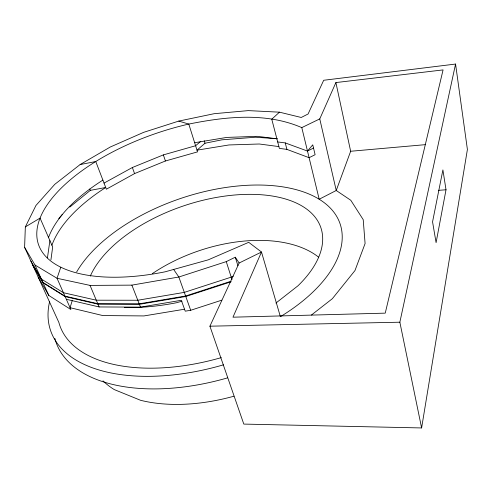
<?xml version="1.0" encoding="UTF-8"?>
<svg xmlns="http://www.w3.org/2000/svg" width="492" height="492" viewBox="0 0 492 492"><rect width="100%" height="100%" fill="white"/><g stroke="black" fill="none" stroke-linecap="round" stroke-linejoin="round"><path stroke-width="0.74" d="M221.295 357.616A155.712 82.668 -18.6 0 1 58.88 322.463L24.6 247.304L25.344 226.91L35.953 205.465L54.79 184.322L80.128 164.556L110.282 147.01L143.67 132.336L178.78 121.081L214.149 113.701L248.257 110.614L279.474 112.17L301.239 117.477L308.09 113.99L323.693 80.27L455.561 64.052L467.4 149.463L421.613 427.948L243.804 424.086L209.912 326.19L239.143 263.017L261.492 252.027L280.212 316.079M50.934 259.813L52.675 246.972L40.073 218.104L25.344 226.91M47.447 257.851L49.895 240.606M446.016 189.777L436.084 242.642L432.56 221.837L442.905 169.9L446.016 189.777L438.52 190.33M421.613 427.948L399.855 322.205L455.561 64.052M72.226 300.606L70.067 307.697L102.766 315.557L143.941 315.932L184.537 309.216M60.78 267.248L57.029 278.281L70.885 309.542L48.831 295.471L38.13 276.965M335.895 82.57L350.655 151.265L336.239 190.49L319.191 199.242L301.787 127.612C266.061 112.17 225.877 116.598 188.787 124.076A149.919 68.253 -18.3 0 0 37.257 228.14A149.919 68.253 -18.3 0 0 165.183 271.799L208.245 259.844L248.712 242.322L261.492 252.027L232.974 317.192L385.242 313.14L443.077 69.907L335.895 82.57L319.763 118.904L336.239 190.49L350.79 200.275L363.213 219.653L365.095 243.534L354.966 270.563L332.328 298.718L311.405 315.04M58.812 218.614L62.244 214.524M277.691 141.942L285.243 142.914L307.482 151.056L312.752 144.826L315.114 154.703L309.093 157.692L286.904 149.383L279.37 148.375L271.762 119.218L279.474 112.17M277.377 138.756L255.557 137.219L221.898 139.826L204.992 143.246L197.003 150.171L228.989 144.956L259.327 144.002L278.902 146.591M200.767 141.302L195.607 145.737L163.362 154.894L132.366 167.514L104.033 183.092M69.784 207.089L90.313 190.355L105.725 187.501A147.028 71.032 -18.4 0 0 51.906 245.207M275.932 303.054L297.924 285.834A122.889 64.47 -18.6 0 0 257.248 194.506A122.889 64.47 -18.6 0 0 90.307 276.104M178.78 121.081L188.787 124.076L197.538 151.874L165.423 160.989L134.562 173.596L106.377 189.199L95.768 161.548L80.128 164.556M233.269 276.129L231.215 277.144L184.315 292.377L137.797 300.249L96.291 300.2L63.425 292.715L41.377 279.069L30.842 260.981M307.482 151.056L313.527 148.074M24.6 247.304L34.993 265.016L57.029 278.281L90.048 285.403L131.874 285.132L178.842 277.008L226.265 261.621L235.274 257.211L239.143 263.017M301.787 127.612L319.763 118.904M66.34 299.29L99.132 306.947L140.497 307.137L181.32 300.298L185.238 311.178L190.693 310.28L221.794 300.163M230.92 281.283L185.607 296.006L139.199 303.822L97.76 303.693L64.938 296.123L42.884 282.39L32.312 264.216M231.08 281.781L185.785 296.498L139.39 304.308L97.963 304.173L65.141 296.584L43.093 282.838L32.515 264.659M181.985 301.215L176.462 302.74A147.022 71.039 -18.4 0 1 124.427 307.512M194.66 142.729L226.781 137.416L257.23 136.327L276.873 138.793M350.655 151.265L425.451 144.648M209.912 326.19L399.855 322.205M173.651 269.45L178.842 277.008L190.693 310.28M34.993 265.016L48.831 295.471M90.048 285.403L99.132 306.947M89.784 189.014L90.313 190.355M131.874 285.132L140.497 307.137M132.366 167.514L134.562 173.596M163.362 154.894L165.423 160.989M226.265 261.621L231.99 279.585M235.274 257.211L237.913 265.686M204.217 140.724L204.992 143.246M285.243 142.914L286.904 149.383M152.366 273.595A118.689 67.865 -18.7 0 1 318.484 257.07M233.909 396.214A137.705 78.898 -18.7 0 1 140.546 400.285L114.236 389.572A137.705 78.898 -18.7 0 1 102.988 380.851M76.672 271.935A142.594 74.975 -18.6 0 1 290.784 188.35A142.594 74.975 -18.6 0 1 280.637 316.534M227.445 377.911A164.137 89.243 -18.6 0 1 54.858 338.379M223.485 364.83A165.546 88.086 -18.6 0 1 49.563 301.787M48.536 237.488A147.852 70.258 -18.4 0 1 102.89 180.103"/></g></svg>
